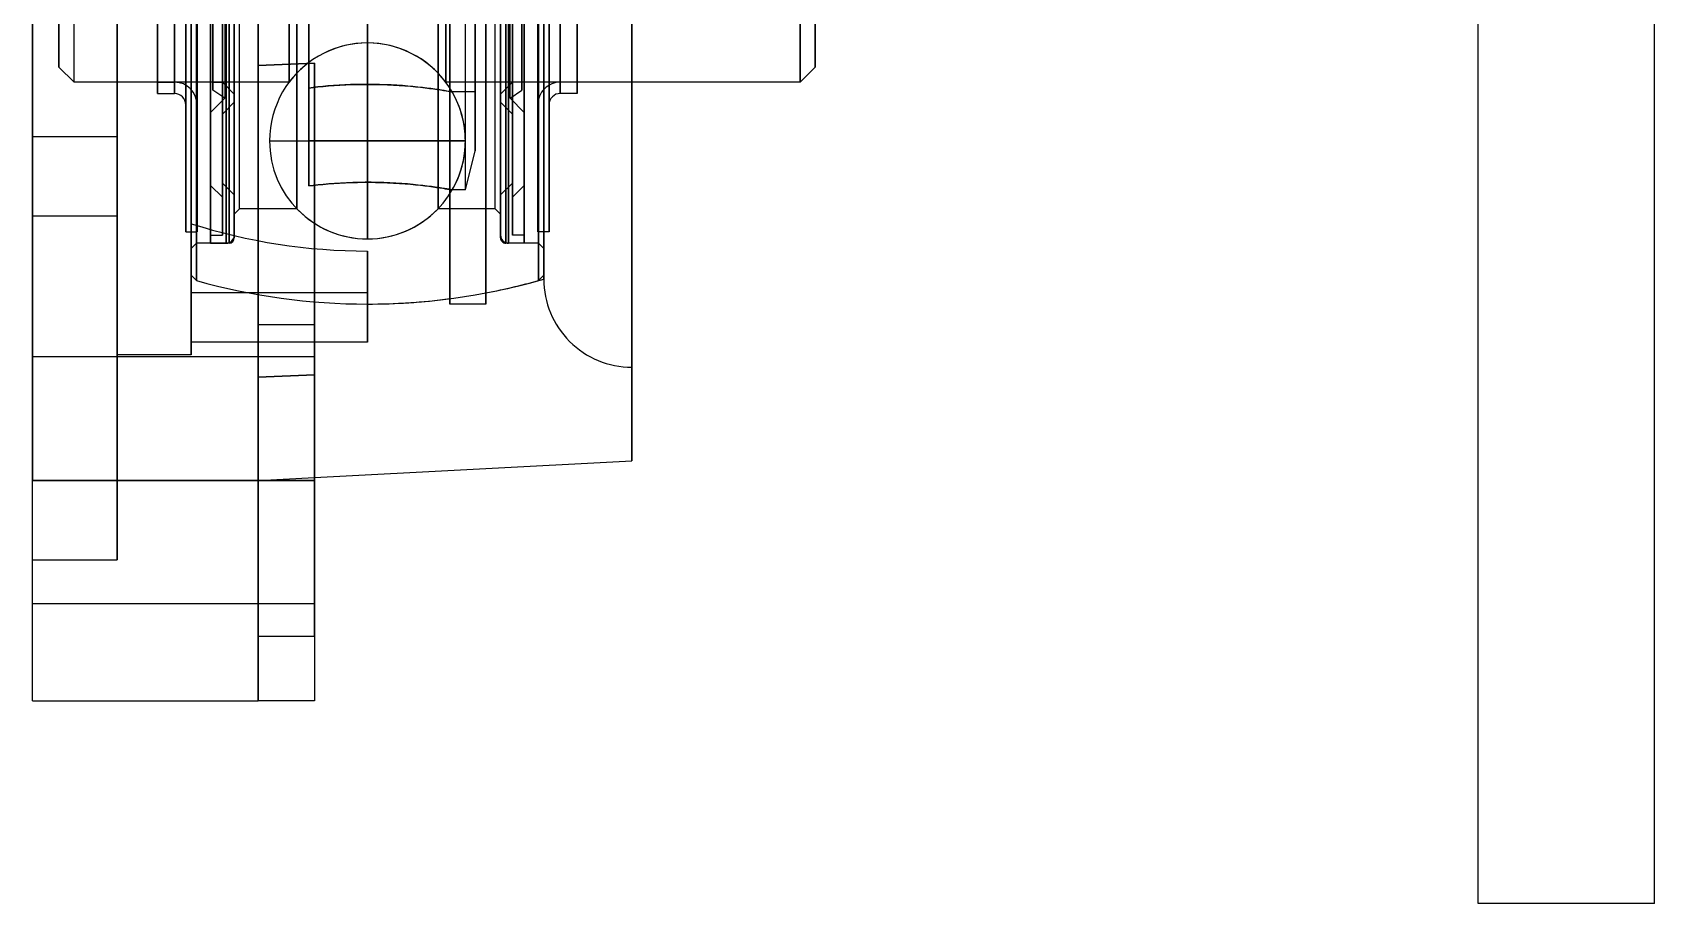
# Model space of a CAD drawing. Header units: millimetres. Extents: x 150937 to 394412, y 327166 to 584759.
# Drawn here: x 230064.9 to 230156.9, y 402500.1 to 402549.5 of the extents above; entities that cross this region are included whole.
import ezdxf

# ---------------------------------------------------------------- set-up
doc = ezdxf.new("R2010")
doc.units = ezdxf.units.MM
doc.layers.add('MAIN-1', color=7, linetype='Continuous')

# ---------------------------------------------------------------- blocks, each defined once
blk = doc.blocks.new('Shaft_Bearing_C!')
for p, q in [((-10, -140), (-10, 0)), ((0, -140), (0, 0)), ((-10, -140), (0, -140))]:
    blk.add_line(p, q)
blk = doc.blocks.new('Bearing_ucf207')
at = {"layer": 'MAIN-1'}
for p, q in [((0, -46), (0, 46)), ((0, 46), (0, -46)), ((12.8, -46), (12.8, 46)), ((12.8, 46), (12.8, -46)), ((34, -39.583), (34, 39.583)), ((34, 39.583), (34, -39.583)), ((29, 34.583), (29, -34.583)), ((29, -34.369), (29, 34.369)), ((11.45, -32.25), (11.45, 32.25)), ((19, 32.305), (19, -32.305)), ((19, -32.305), (19, 32.305)), ((26.55, -32.25), (26.55, 32.25)), ((26.55, 32.25), (26.55, -32.25)), ((9, 31.443), (9, -31.443)), ((9, -31.443), (9, 31.443)), ((11.45, -32.094), (11.45, 32.093)), ((11.45, 32.093), (11.45, -32.094)), ((26.55, 32.093), (26.55, -32.094)), ((26.55, -32.094), (26.55, 32.093)), ((0, 26.5), (0, -26.5)), ((0, -26.5), (0, 26.5)), ((4.8, 26.5), (4.8, -26.5)), ((4.8, -26.5), (4.8, 26.5)), ((8.7, 24.696), (8.7, -24.696)), ((9.338, -24.696), (9.338, 24.696)), ((9.338, 24.696), (9.338, -24.696)), ((28.662, 24.696), (28.662, -24.696)), ((28.662, -24.696), (28.662, 24.696)), ((29.3, -24.696), (29.3, 24.696)), ((19, -21.195), (19, 21.195)), ((19, 21.195), (19, -21.195)), ((1.5, 0), (1.5, -22.562)), ((1.5, -22.562), (1.5, 0)), ((2.358, -23.42), (2.358, 0)), ((4.8, -38.88), (4.8, 0)), ((7.1, 0), (7.1, -23.42)), ((7.1, 0), (7.1, -24.058)), ((7.1, -24.058), (7.1, 0)), ((8.062, -23.42), (8.062, 0)), ((8.062, 0), (8.062, -23.42)), ((8.062, 0), (8.062, -24.058)), ((8.062, -24.058), (8.062, 0)), ((8.7, 0), (8.7, -31.899)), ((8.7, -31.899), (8.7, 0)), ((8.7, -24.696), (8.7, 0)), ((9, 0), (9, -38.88)), ((9, -38.88), (9, 0)), ((9, 0), (9, -34.369)), ((9, -34.369), (9, 0)), ((9, -32.85), (9, 0)), ((9.3, -34.669), (9.3, 0)), ((9.3, 0), (9.3, -34.669)), ((9.3, -32.55), (9.3, 0)), ((9.338, 0), (9.338, -31.899)), ((9.338, -31.899), (9.338, 0)), ((10.102, 0), (10.102, -32.55)), ((10.102, -32.55), (10.102, 0)), ((10.102, 0), (10.102, -25.131)), ((10.102, 0), (10.102, -32.094)), ((10.102, 0), (10.102, -29.272)), ((10.102, -29.272), (10.102, 0)), ((10.237, 0), (10.237, -23.42)), ((10.237, 0), (10.237, -23.877)), ((10.237, -23.877), (10.237, 0)), ((10.776, 0), (10.776, -29.137)), ((10.776, -29.137), (10.776, 0)), ((10.776, 0), (10.776, -23.42)), ((10.776, 0), (10.776, -32.094)), ((10.776, -32.094), (10.776, 0)), ((10.776, 0), (10.776, -29.946)), ((10.776, 0), (10.776, -25.224)), ((10.911, 0), (10.911, -24.322)), ((10.993, -32.55), (10.993, 0)), ((10.993, 0), (10.993, -32.55)), ((11.15, -32.55), (11.15, 0)), ((11.15, 0), (11.15, -32.55)), ((11.45, -30.9), (11.45, 0)), ((11.45, 0), (11.45, -32.25)), ((11.45, 0), (11.45, -29.811)), ((11.45, 0), (11.45, -24.094)), ((11.45, 0), (11.45, -24.55)), ((11.45, -24.55), (11.45, 0)), ((11.75, -30.6), (11.75, 0)), ((12.8, 0), (12.8, -22.464)), ((12.8, -22.464), (12.8, 0)), ((14.554, -23.42), (14.554, 0)), ((14.554, 0), (14.554, -23.42)), ((14.996, -30.6), (14.996, 0)), ((14.996, 0), (14.996, -30.6)), ((23.004, 0), (23.004, -30.6)), ((23.004, -30.6), (23.004, 0)), ((23.446, 0), (23.446, -23.42)), ((23.446, -23.42), (23.446, 0)), ((23.68, -36), (23.68, 0)), ((24.555, -29.528), (24.555, 0)), ((25.11, -27.306), (25.11, 0)), ((25.11, -23.972), (25.11, 0)), ((25.72, -36), (25.72, 0)), ((26.25, -30.6), (26.25, 0)), ((26.55, -30.9), (26.55, 0)), ((26.55, -24.55), (26.55, 0)), ((26.55, -24.094), (26.55, 0)), ((26.55, -29.811), (26.55, 0)), ((26.85, -32.55), (26.85, 0)), ((26.85, 0), (26.85, -32.55)), ((27.007, 0), (27.007, -32.55)), ((27.007, -32.55), (27.007, 0)), ((27.089, -24.322), (27.089, 0)), ((27.224, -25.224), (27.224, 0)), ((27.224, -29.946), (27.224, 0)), ((27.224, 0), (27.224, -32.094)), ((27.224, -32.094), (27.224, 0)), ((27.224, 0), (27.224, -23.42)), ((27.224, -23.42), (27.224, 0)), ((27.224, 0), (27.224, -29.137)), ((27.224, -29.137), (27.224, 0)), ((27.763, 0), (27.763, -23.877)), ((27.763, -23.877), (27.763, 0)), ((27.763, -23.42), (27.763, 0)), ((27.897, 0), (27.897, -32.55)), ((27.897, -32.55), (27.897, 0)), ((27.897, -29.272), (27.897, 0)), ((27.897, -32.094), (27.897, 0)), ((27.897, -25.131), (27.897, 0)), ((28.662, 0), (28.662, -31.899)), ((28.662, -31.899), (28.662, 0)), ((28.7, -34.669), (28.7, 0)), ((28.7, 0), (28.7, -34.669)), ((28.7, -32.55), (28.7, 0)), ((29, 0), (29, -34.369)), ((29, -34.369), (29, 0)), ((29, -32.85), (29, 0)), ((29.3, 0), (29.3, -31.899)), ((29.3, -31.899), (29.3, 0)), ((29.3, 0), (29.3, -24.696)), ((29.938, 0), (29.938, -23.42)), ((29.938, 0), (29.938, -24.058)), ((29.938, -24.058), (29.938, 0)), ((29.938, -23.42), (29.938, 0)), ((30.9, 0), (30.9, -24.058)), ((30.9, -24.058), (30.9, 0)), ((30.9, -23.42), (30.9, 0)), ((34, 0), (34, -44.889)), ((34, -44.889), (34, 0)), ((43.542, 0), (43.542, -23.42)), ((43.542, -23.42), (43.542, 0)), ((44.4, 0), (44.4, -22.562)), ((44.4, -22.562), (44.4, 0)), ((25.11, -0.811), (25.11, -27.306)), ((23.68, -2.392), (23.68, -35.695)), ((23.68, -2.392), (23.68, -36)), ((23.68, -35.695), (23.68, -2.392)), ((25.72, -2.392), (25.72, -35.367)), ((25.72, -2.392), (25.72, -36)), ((25.72, -35.367), (25.72, -2.392)), ((15.667, -23.748), (15.667, -3.276)), ((15.667, -3.276), (15.667, -23.748)), ((15.667, -3.638), (15.667, -29.303)), ((15.667, -29.303), (15.667, -3.638)), ((2.358, -23.42), (1.5, -22.562)), ((12.8, -22.464), (13.258, -22.446)), ((13.258, -22.446), (12.8, -22.464)), ((12.8, -37.161), (12.8, -22.464)), ((12.8, -22.464), (12.8, -37.161)), ((13.258, -22.446), (13.716, -22.429)), ((13.716, -22.429), (13.258, -22.446)), ((13.716, -22.429), (14.173, -22.411)), ((14.173, -22.411), (13.716, -22.429)), ((14.173, -22.411), (14.63, -22.394)), ((14.63, -22.394), (14.173, -22.411)), ((14.63, -22.394), (15.087, -22.376)), ((15.087, -22.376), (14.63, -22.394)), ((15.087, -22.376), (15.544, -22.358)), ((15.544, -22.358), (15.087, -22.376)), ((15.544, -22.358), (16, -22.341)), ((16, -22.341), (15.544, -22.358)), ((16, -22.341), (16, -40.019)), ((16, -37.161), (16, -22.341)), ((16, -40.019), (16, -22.341)), ((16, -22.341), (16, -37.161)), ((43.542, -23.42), (44.4, -22.562)), ((14.554, -23.42), (2.358, -23.42)), ((7.1, -23.42), (8.062, -23.42)), ((10.237, -23.42), (10.776, -23.42)), ((10.911, -24.322), (10.237, -23.877)), ((11.45, -24.094), (10.776, -23.42)), ((15.667, -23.748), (15.921, -23.717)), ((15.914, -23.718), (15.667, -23.748)), ((15.667, -23.748), (15.667, -26.75)), ((15.667, -26.75), (15.667, -23.748)), ((16.18, -23.689), (15.914, -23.718)), ((15.921, -23.717), (16.195, -23.687)), ((16.463, -23.66), (16.18, -23.689)), ((16.195, -23.687), (16.487, -23.658)), ((16.76, -23.634), (16.463, -23.66)), ((16.487, -23.658), (16.793, -23.631)), ((17.069, -23.61), (16.76, -23.634)), ((16.793, -23.631), (17.113, -23.606)), ((17.388, -23.588), (17.069, -23.61)), ((17.113, -23.606), (17.441, -23.585)), ((17.714, -23.571), (17.388, -23.588)), ((17.441, -23.585), (17.777, -23.568)), ((18.043, -23.557), (17.714, -23.571)), ((17.777, -23.568), (18.116, -23.555)), ((18.374, -23.547), (18.043, -23.557)), ((18.116, -23.555), (18.456, -23.545)), ((18.703, -23.542), (18.374, -23.547)), ((18.456, -23.545), (18.792, -23.541)), ((19.026, -23.54), (18.703, -23.542)), ((18.792, -23.541), (19.123, -23.54)), ((19.35, -23.542), (19.026, -23.54)), ((19.123, -23.54), (19.458, -23.544)), ((19.679, -23.549), (19.35, -23.542)), ((19.458, -23.544), (19.797, -23.552)), ((20.01, -23.559), (19.679, -23.549)), ((19.797, -23.552), (20.137, -23.564)), ((20.339, -23.573), (20.01, -23.559)), ((20.137, -23.564), (20.474, -23.581)), ((20.664, -23.592), (20.339, -23.573)), ((20.474, -23.581), (20.805, -23.601)), ((20.981, -23.613), (20.664, -23.592)), ((20.805, -23.601), (21.127, -23.624)), ((21.289, -23.638), (20.981, -23.613)), ((21.127, -23.624), (21.437, -23.651)), ((21.584, -23.665), (21.289, -23.638)), ((21.437, -23.651), (21.733, -23.679)), ((21.864, -23.693), (21.584, -23.665)), ((21.733, -23.679), (22.011, -23.709)), ((22.127, -23.723), (21.864, -23.693)), ((22.011, -23.709), (22.271, -23.74)), ((22.371, -23.752), (22.127, -23.723)), ((22.271, -23.74), (22.511, -23.77)), ((22.6, -23.782), (22.371, -23.752)), ((22.511, -23.77), (22.739, -23.801)), ((22.816, -23.812), (22.6, -23.782)), ((22.739, -23.801), (22.951, -23.832)), ((23.017, -23.841), (22.816, -23.812)), ((22.951, -23.832), (23.144, -23.861)), ((23.198, -23.869), (23.017, -23.841)), ((23.144, -23.861), (23.316, -23.888)), ((23.359, -23.895), (23.198, -23.869)), ((23.316, -23.888), (23.464, -23.912)), ((23.497, -23.918), (23.359, -23.895)), ((34, -23.42), (23.446, -23.42)), ((23.464, -23.912), (23.587, -23.933)), ((23.611, -23.937), (23.497, -23.918)), ((26.55, -24.094), (27.224, -23.42)), ((27.089, -24.322), (27.763, -23.877)), ((27.763, -23.42), (27.224, -23.42)), ((30.9, -23.42), (29.938, -23.42)), ((43.542, -23.42), (34, -23.42)), ((7.1, -24.058), (8.062, -24.058)), ((10.102, -25.131), (10.911, -24.322)), ((10.776, -25.224), (11.45, -24.55)), ((23.587, -23.933), (23.683, -23.95)), ((23.699, -23.953), (23.611, -23.937)), ((23.683, -23.95), (23.753, -23.962)), ((23.762, -23.964), (23.699, -23.953)), ((23.753, -23.962), (23.795, -23.97)), ((23.799, -23.97), (23.762, -23.964)), ((23.795, -23.97), (23.811, -23.972)), ((23.811, -23.972), (23.799, -23.97)), ((23.811, -23.972), (23.811, -23.972)), ((23.811, -23.972), (23.811, -23.972)), ((23.811, -23.972), (23.811, -23.972)), ((23.811, -23.972), (23.811, -23.972)), ((23.811, -23.972), (23.811, -23.972)), ((23.811, -23.972), (23.811, -23.972)), ((25.11, -23.972), (23.811, -23.972)), ((27.224, -25.224), (26.55, -24.55)), ((27.897, -25.131), (27.089, -24.322)), ((30.9, -24.058), (29.938, -24.058)), ((0, -31), (0, -26.5)), ((0, -31), (0, -26.5)), ((0, -26.5), (4.8, -26.5)), ((0, -26.5), (4.8, -26.5)), ((4.8, -26.5), (4.8, -31)), ((4.8, -31), (4.8, -26.5)), ((13.445, -26.75), (19, -26.75)), ((15.667, -26.75), (19, -26.75)), ((19, -26.75), (15.667, -26.75)), ((15.667, -29.303), (15.667, -26.75)), ((15.667, -26.75), (15.667, -29.303)), ((19, -26.75), (24.555, -26.75)), ((24.555, -26.75), (19, -26.75)), ((24.555, -29.528), (25.11, -27.306)), ((10.776, -29.946), (10.102, -29.272)), ((11.45, -29.811), (10.776, -29.137)), ((15.921, -29.272), (15.667, -29.303)), ((15.667, -29.303), (15.913, -29.273)), ((15.913, -29.273), (16.181, -29.243)), ((16.196, -29.242), (15.921, -29.272)), ((16.181, -29.243), (16.467, -29.215)), ((16.491, -29.213), (16.196, -29.242)), ((16.467, -29.215), (16.77, -29.188)), ((16.804, -29.185), (16.491, -29.213)), ((16.77, -29.188), (17.087, -29.163)), ((17.132, -29.16), (16.804, -29.185)), ((17.087, -29.163), (17.415, -29.142)), ((17.47, -29.139), (17.132, -29.16)), ((17.415, -29.142), (17.751, -29.124)), ((17.818, -29.121), (17.47, -29.139)), ((17.751, -29.124), (18.093, -29.11)), ((18.17, -29.108), (17.818, -29.121)), ((18.093, -29.11), (18.437, -29.101)), ((18.522, -29.099), (18.17, -29.108)), ((18.437, -29.101), (18.778, -29.096)), ((18.872, -29.095), (18.522, -29.099)), ((18.778, -29.096), (19.115, -29.095)), ((19.218, -29.096), (18.872, -29.095)), ((19.115, -29.095), (19.455, -29.099)), ((19.569, -29.101), (19.218, -29.096)), ((19.455, -29.099), (19.798, -29.107)), ((19.922, -29.111), (19.569, -29.101)), ((19.798, -29.107), (20.141, -29.119)), ((20.273, -29.125), (19.922, -29.111)), ((20.141, -29.119), (20.48, -29.136)), ((20.619, -29.144), (20.273, -29.125)), ((20.48, -29.136), (20.811, -29.156)), ((20.955, -29.166), (20.619, -29.144)), ((20.811, -29.156), (21.132, -29.18)), ((21.279, -29.192), (20.955, -29.166)), ((21.132, -29.18), (21.439, -29.206)), ((21.587, -29.22), (21.279, -29.192)), ((21.439, -29.206), (21.731, -29.234)), ((21.878, -29.25), (21.587, -29.22)), ((21.731, -29.234), (22.004, -29.264)), ((22.148, -29.28), (21.878, -29.25)), ((22.004, -29.264), (22.258, -29.293)), ((22.395, -29.31), (22.148, -29.28)), ((22.258, -29.293), (22.491, -29.323)), ((22.627, -29.341), (22.395, -29.31)), ((22.491, -29.323), (22.711, -29.352)), ((22.844, -29.371), (22.627, -29.341)), ((22.711, -29.352), (22.916, -29.382)), ((23.043, -29.4), (22.844, -29.371)), ((22.916, -29.382), (23.103, -29.41)), ((23.221, -29.428), (23.043, -29.4)), ((23.103, -29.41), (23.27, -29.436)), ((23.378, -29.453), (23.221, -29.428)), ((23.27, -29.436), (23.417, -29.46)), ((26.55, -29.811), (27.224, -29.137)), ((27.224, -29.946), (27.897, -29.272)), ((23.511, -29.475), (23.378, -29.453)), ((23.417, -29.46), (23.54, -29.48)), ((23.62, -29.494), (23.511, -29.475)), ((23.54, -29.48), (23.641, -29.497)), ((23.703, -29.508), (23.62, -29.494)), ((23.641, -29.497), (23.718, -29.511)), ((23.762, -29.519), (23.703, -29.508)), ((23.718, -29.511), (23.772, -29.52)), ((23.797, -29.525), (23.762, -29.519)), ((23.772, -29.52), (23.802, -29.526)), ((23.811, -29.527), (23.797, -29.525)), ((23.802, -29.526), (23.811, -29.527)), ((24.555, -29.528), (23.811, -29.528)), ((0, -31), (0, -46)), ((0, -46), (0, -31)), ((0, -31), (4.8, -31)), ((0, -31), (4.8, -31)), ((4.8, -31), (4.8, -46)), ((4.8, -46), (4.8, -31)), ((11.45, -30.9), (11.75, -30.6)), ((14.996, -30.6), (11.75, -30.6)), ((26.25, -30.6), (23.004, -30.6)), ((26.55, -30.9), (26.25, -30.6)), ((8.7, -31.899), (9.338, -31.899)), ((9, -31.443), (9, -35.339)), ((9, -35.339), (9, -31.443)), ((10.102, -32.094), (10.776, -32.094)), ((27.897, -32.094), (27.224, -32.094)), ((29.3, -31.899), (28.662, -31.899)), ((9, -32.85), (9.3, -32.55)), ((11.15, -32.55), (9.3, -32.55)), ((10.102, -32.55), (10.993, -32.55)), ((19, -32.995), (19, -36)), ((19, -36), (19, -32.995)), ((19, -35.339), (19, -32.995)), ((19, -32.995), (19, -35.339)), ((28.7, -32.55), (26.85, -32.55)), ((27.897, -32.55), (27.007, -32.55)), ((29, -32.85), (28.7, -32.55)), ((9.3, -34.669), (9, -34.369)), ((28.7, -34.669), (29, -34.369)), ((29, -34.583), (29, -34.369)), ((9, -35.339), (19, -35.339)), ((9, -35.339), (19, -35.339)), ((9, -38.16), (9, -35.339)), ((19, -35.339), (19, -38.16)), ((19, -38.16), (19, -35.339)), ((25.72, -36), (23.68, -36)), ((12.8, -37.161), (16, -37.161)), ((12.8, -46), (12.8, -37.161)), ((12.8, -37.161), (12.8, -46)), ((12.8, -37.161), (16, -37.161)), ((16, -37.161), (16, -58.5)), ((16, -37.161), (16, -58.5)), ((19, -38.16), (9, -38.16)), ((0, -46), (0, -39)), ((0, -46), (0, -39)), ((16, -39), (0, -39)), ((16, -39), (0, -39)), ((9, -38.88), (4.8, -38.88)), ((16, -39), (16, -46)), ((16, -39), (16, -46)), ((13.258, -40.124), (12.8, -40.142)), ((12.8, -40.142), (13.258, -40.124)), ((12.8, -40.142), (12.8, -54.839)), ((12.8, -40.142), (12.8, -46)), ((12.8, -54.839), (12.8, -40.142)), ((13.716, -40.107), (13.258, -40.124)), ((13.258, -40.124), (13.716, -40.107)), ((14.173, -40.089), (13.716, -40.107)), ((13.716, -40.107), (14.173, -40.089)), ((14.63, -40.071), (14.173, -40.089)), ((14.173, -40.089), (14.63, -40.071)), ((15.087, -40.054), (14.63, -40.071)), ((14.63, -40.071), (15.087, -40.054)), ((15.544, -40.036), (15.087, -40.054)), ((15.087, -40.054), (15.544, -40.036)), ((16, -40.019), (15.544, -40.036)), ((15.544, -40.036), (16, -40.019)), ((16, -40.019), (16, -54.839)), ((16, -54.839), (16, -40.019)), ((16, -45.832), (34, -44.889)), ((0, -58.5), (0, -46)), ((0, -58.5), (0, -46)), ((0, -50.5), (0, -46)), ((0, -50.5), (0, -46)), ((0, -53), (0, -46)), ((0, -53), (0, -46)), ((16, -46), (0, -46)), ((0, -46), (16, -46)), ((16, -46), (0, -46)), ((0, -46), (16, -46)), ((0, -46), (4.8, -46)), ((0, -46), (4.8, -46)), ((0, -46), (12.8, -46)), ((0, -46), (12.8, -46)), ((4.8, -46), (4.8, -50.5)), ((4.8, -50.5), (4.8, -46)), ((12.8, -46), (16, -45.832)), ((12.8, -58.5), (12.8, -46)), ((12.8, -46), (12.8, -58.5)), ((16, -46), (16, -53)), ((16, -46), (16, -53)), ((0, -50.5), (0, -50.5)), ((0, -50.5), (4.8, -50.5)), ((0, -50.5), (4.8, -50.5)), ((4.8, -50.5), (4.8, -50.5)), ((16, -53), (0, -53)), ((16, -53), (0, -53)), ((12.8, -54.839), (16, -54.839)), ((12.8, -54.839), (12.8, -58.5)), ((12.8, -54.839), (16, -54.839)), ((12.8, -58.5), (12.8, -54.839)), ((16, -54.839), (16, -58.5)), ((0, -58.5), (0, -58.5)), ((0, -58.5), (12.8, -58.5)), ((0, -58.5), (12.8, -58.5)), ((12.8, -58.5), (12.8, -58.5)), ((16, -58.5), (12.8, -58.5)), ((16, -58.5), (12.8, -58.5))]:
    blk.add_line(p, q, dxfattribs=at)
for centre, radius, start, end in [((19, -26.75), 5.555, 0, 180.00002), ((19, -26.75), 5.555, 89.99998, 143.16875), ((19, -26.75), 5.555, 36.83122, 89.99998), ((8.062, -24.696), 1.276, 0, 89.99998), ((29.938, -24.696), 1.276, 89.99998, 180.00002), ((8.062, -24.696), 0.638, 0, 89.99998), ((19, -26.75), 5.555, 0, 30.00001), ((29.938, -24.696), 0.638, 89.99998, 180.00002), ((19, -26.75), 5.555, 180.00002, 0), ((19, -26.75), 5.555, 329.99999, 0), ((19, -26.75), 5.555, 223.87359, 270.00002), ((19, -26.75), 5.555, 270.00002, 316.12644), ((19, 0), 32.995, 252.35727, 270.00002), ((19, 0), 32.995, 252.35727, 270.00002), ((10.993, -32.094), 0.456, 270.00002, 0), ((27.007, -32.094), 0.456, 180.00002, 270.00002), ((11.15, -32.25), 0.3, 270.00002, 0), ((26.85, -32.25), 0.3, 180.00002, 270.00002), ((19, 0), 36, 254.36881, 270.00002), ((19, 0), 36, 270.00002, 285.63122), ((19, 0), 36, 280.75833, 286.12763), ((34, -34.583), 5, 180.00002, 270.00002), ((19, 0), 36, 270.00002, 277.46961)]:
    blk.add_arc(centre, radius, start, end, dxfattribs=at)

msp = doc.modelspace()

# ---------------------------------------------------------------- block references
at = {"xscale": -1}
msp.add_blockref('Shaft_Bearing_C!', (230146.894, 402640.103), dxfattribs=at)
msp.add_blockref('Bearing_ucf207', (230064.894, 402570.103))

doc.saveas('drawing.dxf')
